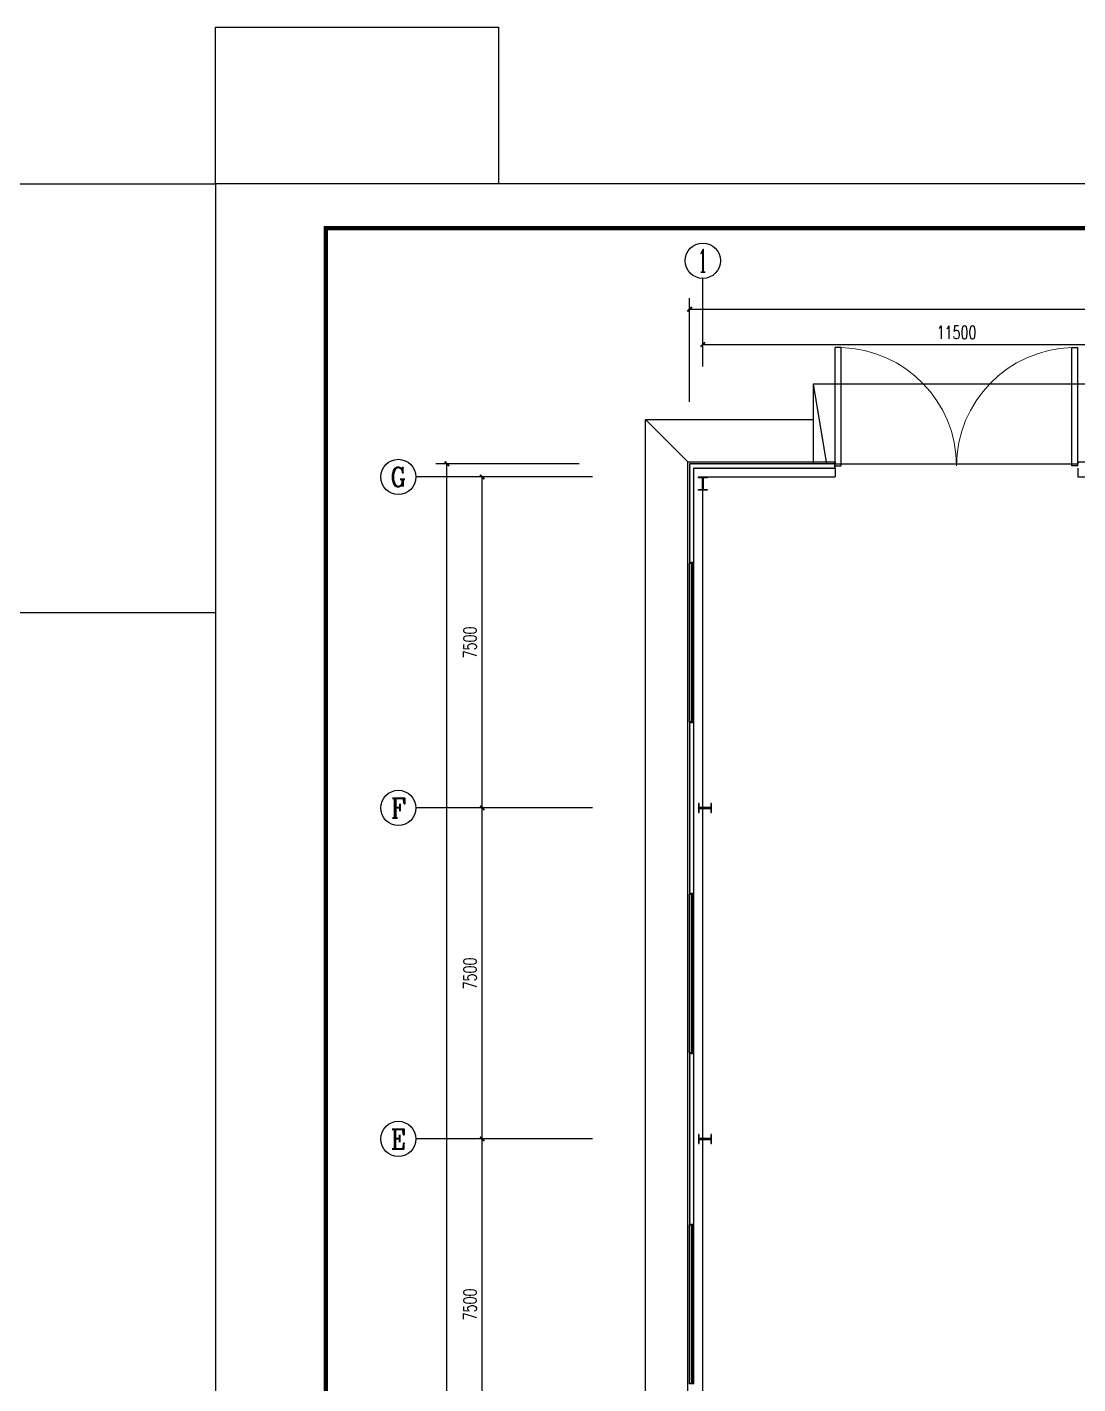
# Model space of a CAD drawing. Extents: x 4532298 to 10139194, y -639876 to -207028.
# Drawn here: x 5126928 to 5150741, y -317948 to -287205 of the extents above; entities that cross this region are included whole.
import ezdxf
from ezdxf.enums import TextEntityAlignment as Align

# ---------------------------------------------------------------- set-up
doc = ezdxf.new("R2010")
doc.units = 0
doc.header["$LTSCALE"] = 1000
doc.header["$MEASUREMENT"] = 0
doc.layers.get('0').update_dxf_attribs({"linetype": 'CONTINUOUS'})
doc.layers.get('Defpoints').update_dxf_attribs({"linetype": 'CONTINUOUS'})
doc.layers.add('_0', color=7, linetype='CONTINUOUS', lineweight=25)
for name, color, linetype in [('AXIS_TEXT', 7, 'CONTINUOUS'), ('PUB_TITLE', 4, 'CONTINUOUS'), ('PUB_WALL', 9, 'CONTINUOUS'), ('WALL', 2, 'CONTINUOUS'), ('WALL-MOVE', 6, 'CONTINUOUS'), ('建筑底图', 251, 'CONTINUOUS')]:
    doc.layers.add(name, color=color, linetype=linetype)
doc.styles.add('_TCH_AXIS', font='COMPLEX', dxfattribs={"bigfont": 'GBCBIG'})
doc.styles.add('_TCH_DIM_T3', font='SIMPLEX', dxfattribs={"width": 0.705882, "bigfont": 'GBCBIG'})
doc.styles.add('COMPLEX', font='COMPLEX')
doc.dimstyles.new('_TCH_ARCH&&100', dxfattribs={"dimtxt": 297.5, "dimasz": 100, "dimexe": 250, "dimexo": 300, "dimgap": 126.25, "dimtad": 1, "dimdec": 0, "dimzin": 0, "dimdsep": 46, "dimtxsty": '_TCH_DIM_T3', "dimblk": 'ARCHTICK', "dimcen": 0.09, "dimclrt": 7, "dimazin": 2, "dimtfac": 1, "dimtdec": 0, "dimtix": 1, "dimtmove": 2, "dimatfit": 3, "dimfxl": 0, "dimtolj": 1, "dimtzin": 0, "dimarcsym": 0})

# ---------------------------------------------------------------- blocks, each defined once
blk = doc.blocks.new('_AXISO')
blk.add_circle((0, 0), 0.5)
at = {"layer": 'AXIS_TEXT', "style": 'COMPLEX', "width": 1.041667}
blk.add_attdef('A', text='', height=0.56, dxfattribs=at).set_placement((-0.25, -0.28), (0.25, -0.28), align=Align.FIT)
blk = doc.blocks.new('_ArchTick')
at = {"color": 0, "linetype": 'ByBlock', "const_width": 0.4}
blk.add_lwpolyline([(-0.5, -0.5), (0.5, 0.5)], dxfattribs=at)
blk = doc.blocks.new('*D1007')
at = {"layer": 'Defpoints', "color": 0, "transparency": 16777216}
for p in [(5136441, -297098), (5139741, -297098), (5139741, -342698)]:
    blk.add_point(p, dxfattribs=at)
at = {"layer": '建筑底图', "color": 0, "lineweight": -2, "transparency": 16777216}
for p, q in [((5139441, -297098), (5136191, -297098)), ((5136441, -342698), (5136441, -297098)), ((5139441, -342698), (5136191, -342698))]:
    blk.add_line(p, q, dxfattribs=at)
at = {"layer": '建筑底图', "color": 0, "lineweight": -2, "transparency": 16777216, "xscale": 100, "yscale": 100, "zscale": 100}
for p, rotation in [((5136441, -297098), 90), ((5136441, -342698), 270)]:
    blk.add_blockref('_ArchTick', p, dxfattribs=dict(at, rotation=rotation))
at = {"layer": '建筑底图', "color": 7, "transparency": 16777216, "insert": (5136166, -319898), "char_height": 297.5, "attachment_point": 5, "rotation": 90, "style": '_TCH_DIM_T3'}
blk.add_mtext('\\A1;45600', dxfattribs=at)
blk = doc.blocks.new('*D1011')
at = {"layer": 'Defpoints', "color": 0, "transparency": 16777216}
for p in [(5137241, -312398), (5139741, -312398), (5139741, -319898)]:
    blk.add_point(p, dxfattribs=at)
at = {"layer": '建筑底图', "color": 0, "lineweight": -2, "transparency": 16777216}
for p, q in [((5139441, -312398), (5136991, -312398)), ((5137241, -319898), (5137241, -312398)), ((5139441, -319898), (5136991, -319898))]:
    blk.add_line(p, q, dxfattribs=at)
at = {"layer": '建筑底图', "color": 0, "lineweight": -2, "transparency": 16777216, "xscale": 100, "yscale": 100, "zscale": 100}
for p, rotation in [((5137241, -312398), 90), ((5137241, -319898), 270)]:
    blk.add_blockref('_ArchTick', p, dxfattribs=dict(at, rotation=rotation))
at = {"layer": '建筑底图', "color": 7, "transparency": 16777216, "insert": (5136966, -316148), "char_height": 297.5, "attachment_point": 5, "rotation": 90, "style": '_TCH_DIM_T3'}
blk.add_mtext('\\A1;7500', dxfattribs=at)
blk = doc.blocks.new('*D1012')
at = {"layer": 'Defpoints', "color": 0, "transparency": 16777216}
for p in [(5137241, -304898), (5139741, -304898), (5139741, -312398)]:
    blk.add_point(p, dxfattribs=at)
at = {"layer": '建筑底图', "color": 0, "lineweight": -2, "transparency": 16777216}
for p, q in [((5139441, -304898), (5136991, -304898)), ((5137241, -312398), (5137241, -304898)), ((5139441, -312398), (5136991, -312398))]:
    blk.add_line(p, q, dxfattribs=at)
at = {"layer": '建筑底图', "color": 0, "lineweight": -2, "transparency": 16777216, "xscale": 100, "yscale": 100, "zscale": 100}
for p, rotation in [((5137241, -304898), 90), ((5137241, -312398), 270)]:
    blk.add_blockref('_ArchTick', p, dxfattribs=dict(at, rotation=rotation))
at = {"layer": '建筑底图', "color": 7, "transparency": 16777216, "insert": (5136966, -308648), "char_height": 297.5, "attachment_point": 5, "rotation": 90, "style": '_TCH_DIM_T3'}
blk.add_mtext('\\A1;7500', dxfattribs=at)
blk = doc.blocks.new('*D1013')
at = {"layer": 'Defpoints', "color": 0, "transparency": 16777216}
for p in [(5137241, -297398), (5139741, -297398), (5139741, -304898)]:
    blk.add_point(p, dxfattribs=at)
at = {"layer": '建筑底图', "color": 0, "lineweight": -2, "transparency": 16777216}
for p, q in [((5139441, -297398), (5136991, -297398)), ((5137241, -304898), (5137241, -297398)), ((5139441, -304898), (5136991, -304898))]:
    blk.add_line(p, q, dxfattribs=at)
at = {"layer": '建筑底图', "color": 0, "lineweight": -2, "transparency": 16777216, "xscale": 100, "yscale": 100, "zscale": 100}
for p, rotation in [((5137241, -297398), 90), ((5137241, -304898), 270)]:
    blk.add_blockref('_ArchTick', p, dxfattribs=dict(at, rotation=rotation))
at = {"layer": '建筑底图', "color": 7, "transparency": 16777216, "insert": (5136966, -301148), "char_height": 297.5, "attachment_point": 5, "rotation": 90, "style": '_TCH_DIM_T3'}
blk.add_mtext('\\A1;7500', dxfattribs=at)
blk = doc.blocks.new('*D1014')
at = {"layer": 'Defpoints', "color": 0, "transparency": 16777216}
for p in [(5189541, -293598), (5141941, -295993), (5189541, -295993)]:
    blk.add_point(p, dxfattribs=at)
at = {"layer": '建筑底图', "color": 0, "lineweight": -2, "transparency": 16777216}
for p, q in [((5141941, -295693), (5141941, -293348)), ((5189541, -295693), (5189541, -293348)), ((5141941, -293598), (5189541, -293598))]:
    blk.add_line(p, q, dxfattribs=at)
at = {"layer": '建筑底图', "color": 0, "lineweight": -2, "transparency": 16777216, "xscale": 100, "yscale": 100, "zscale": 100, "rotation": 180}
blk.add_blockref('_ArchTick', (5141941, -293598), dxfattribs=at)
at = {"layer": '建筑底图', "color": 0, "lineweight": -2, "transparency": 16777216, "xscale": 100, "yscale": 100, "zscale": 100}
blk.add_blockref('_ArchTick', (5189541, -293598), dxfattribs=at)
at = {"layer": '建筑底图', "color": 7, "transparency": 16777216, "insert": (5165741, -293323), "char_height": 297.5, "attachment_point": 5, "style": '_TCH_DIM_T3'}
blk.add_mtext('\\A1;47600', dxfattribs=at)
blk = doc.blocks.new('*D1015')
at = {"layer": 'Defpoints', "color": 0, "transparency": 16777216}
for p in [(5153741, -294398), (5142241, -294898), (5153741, -294898)]:
    blk.add_point(p, dxfattribs=at)
at = {"layer": '建筑底图', "color": 0, "lineweight": -2, "transparency": 16777216}
for p, q in [((5142241, -294598), (5142241, -294148)), ((5153741, -294598), (5153741, -294148)), ((5142241, -294398), (5153741, -294398))]:
    blk.add_line(p, q, dxfattribs=at)
at = {"layer": '建筑底图', "color": 0, "lineweight": -2, "transparency": 16777216, "xscale": 100, "yscale": 100, "zscale": 100, "rotation": 180}
blk.add_blockref('_ArchTick', (5142241, -294398), dxfattribs=at)
at = {"layer": '建筑底图', "color": 0, "lineweight": -2, "transparency": 16777216, "xscale": 100, "yscale": 100, "zscale": 100}
blk.add_blockref('_ArchTick', (5153741, -294398), dxfattribs=at)
at = {"layer": '建筑底图', "color": 7, "transparency": 16777216, "insert": (5147991, -294123), "char_height": 297.5, "attachment_point": 5, "style": '_TCH_DIM_T3'}
blk.add_mtext('\\A1;11500', dxfattribs=at)
blk = doc.blocks.new('$DorLib2D$00000002')
for p, q in [((-0.5, 0), (-0.5, 0.4875)), ((-0.475, 0.4875), (-0.5, 0.4875)), ((-0.475, 0), (-0.475, 0.4875)), ((0.475, 0), (0.475, 0.4875)), ((0.475, 0.4875), (0.5, 0.4875)), ((0.5, 0), (0.5, 0.4875)), ((-0.5, 0), (-0.475, 0)), ((0.5, 0), (0.475, 0))]:
    blk.add_line(p, q)
at = {"lineweight": 13}
for centre, start, end in [((-0.4875, 0), 0, 88.5307), ((0.4875, 0), 91.4693, 180)]:
    blk.add_arc(centre, 0.4875, start, end, dxfattribs=at)
blk = doc.blocks.new('$TCHSYS$WIN2D')
for p, q in [((-0.5, 0.5), (0.5, 0.5)), ((-0.5, 0.5), (-0.5, -0.5)), ((0.5, 0.5), (0.5, -0.5)), ((0.5, 0.1667), (-0.5, 0.1667)), ((0.5, -0.1667), (-0.5, -0.1667)), ((-0.5, -0.5), (0.5, -0.5))]:
    blk.add_line(p, q)

msp = doc.modelspace()

# ---------------------------------------------------------------- hatches: boundary and pattern name
at = {"layer": 'PUB_WALL'}
msp.add_hatch(color=256, dxfattribs=at).paths.add_polyline_path([(5141940.9, -314348.3), (5142040.9, -314348.3), (5142010.9, -314318.3), (5141970.9, -314318.3)])
at = {"layer": '建筑底图'}
for points in [[(5145240.9, -297098.3), (5141940.9, -297098.3), (5141970.9, -297128.3), (5145210.9, -297128.3)], [(5141940.9, -297098.3), (5141940.9, -299348.3), (5141970.9, -299318.3), (5141970.9, -297128.3)], [(5142040.9, -297198.3), (5145240.9, -297198.3), (5145210.9, -297168.3), (5142010.9, -297168.3)], [(5142040.9, -299348.3), (5142040.9, -297198.3), (5142010.9, -297168.3), (5142010.9, -299318.3)], [(5145240.9, -297198.3), (5145240.9, -297098.3), (5145210.9, -297128.3), (5145210.9, -297168.3)], [(5142250.9, -297682.3), (5142340.9, -297682.3), (5142340.9, -297698.3), (5142140.9, -297698.3), (5142140.9, -297682.3), (5142230.9, -297682.3), (5142230.9, -297414.3), (5142140.9, -297414.3), (5142140.9, -297398.3), (5142340.9, -297398.3), (5142340.9, -297414.3), (5142250.9, -297414.3)], [(5141940.9, -299348.3), (5142040.9, -299348.3), (5142010.9, -299318.3), (5141970.9, -299318.3)], [(5142040.9, -302948.3), (5141940.9, -302948.3), (5141970.9, -302978.3), (5142010.9, -302978.3)], [(5141940.9, -302948.3), (5141940.9, -306848.3), (5141970.9, -306818.3), (5141970.9, -302978.3)], [(5142040.9, -306848.3), (5142040.9, -302948.3), (5142010.9, -302978.3), (5142010.9, -306818.3)], [(5142424.9, -304908.3), (5142424.9, -304998.3), (5142440.9, -304998.3), (5142440.9, -304798.3), (5142424.9, -304798.3), (5142424.9, -304888.3), (5142156.9, -304888.3), (5142156.9, -304798.3), (5142140.9, -304798.3), (5142140.9, -304998.3), (5142156.9, -304998.3), (5142156.9, -304908.3)], [(5141940.9, -306848.3), (5142040.9, -306848.3), (5142010.9, -306818.3), (5141970.9, -306818.3)], [(5142040.9, -310448.3), (5141940.9, -310448.3), (5141970.9, -310478.3), (5142010.9, -310478.3)], [(5141940.9, -310448.3), (5141940.9, -314348.3), (5141970.9, -314318.3), (5141970.9, -310478.3)], [(5142040.9, -314348.3), (5142040.9, -310448.3), (5142010.9, -310478.3), (5142010.9, -314318.3)], [(5142424.9, -312408.3), (5142424.9, -312498.3), (5142440.9, -312498.3), (5142440.9, -312298.3), (5142424.9, -312298.3), (5142424.9, -312388.3), (5142156.9, -312388.3), (5142156.9, -312298.3), (5142140.9, -312298.3), (5142140.9, -312498.3), (5142156.9, -312498.3), (5142156.9, -312408.3)]]:
    msp.add_hatch(color=256, dxfattribs=at).paths.add_polyline_path(points)

# ---------------------------------------------------------------- linework, layer by layer
at = {"layer": '_0', "color": 0}
msp.add_lwpolyline([(5131200.3, -287205.4), (5137612.7, -287205.4), (5137612.7, -290758.8), (5131200.3, -290758.8)], close=True, dxfattribs=at)
at = {"layer": 'PUB_TITLE', "color": 4}
msp.add_lwpolyline([(5131200.3, -350158.8), (5215300.3, -350158.8), (5215300.3, -290758.8), (5131200.3, -290758.8)], close=True, dxfattribs=at)
at = {"layer": 'PUB_TITLE', "color": 4, "const_width": 100}
msp.add_lwpolyline([(5133700.3, -349158.8), (5214300.3, -349158.8), (5214300.3, -291758.8), (5133700.3, -291758.8)], close=True, dxfattribs=at)
at = {"layer": 'WALL', "color": 1, "ltscale": 10}
msp.add_lwpolyline([(5118468.6, -290758.8), (5131200.3, -290758.8), (5131200.3, -300473.9), (5118468.6, -300473.9)], close=True, dxfattribs=at)
at = {"layer": 'WALL-MOVE'}
msp.add_line((5141940.9, -314348.3), (5142040.9, -314348.3), dxfattribs=at)
at = {"layer": '建筑底图'}
for p, q in [((5142240.9, -294898.3), (5142240.9, -292898.3)), ((5144740.9, -295298.3), (5144740.9, -297098.3)), ((5144740.9, -295298.3), (5145040.9, -297098.3)), ((5151240.9, -295298.3), (5144740.9, -295298.3)), ((5141900.9, -297058.3), (5140940.9, -296098.3)), ((5145240.9, -297098.3), (5141940.9, -297098.3)), ((5141940.9, -297098.3), (5141940.9, -299348.3)), ((5142040.9, -297198.3), (5145240.9, -297198.3)), ((5142040.9, -299348.3), (5142040.9, -297198.3)), ((5145240.9, -297058.3), (5145240.9, -297098.3)), ((5145240.9, -297198.3), (5145240.9, -297098.3)), ((5145240.9, -297098.3), (5150740.9, -297098.3)), ((5145240.9, -297198.3), (5145240.9, -297398.3)), ((5150740.9, -297058.3), (5150740.9, -297098.3)), ((5150740.9, -297198.3), (5150740.9, -297398.3)), ((5139740.9, -297398.3), (5135740.9, -297398.3)), ((5141940.9, -299348.3), (5142040.9, -299348.3)), ((5142040.9, -302948.3), (5141940.9, -302948.3)), ((5141940.9, -302948.3), (5141940.9, -306848.3)), ((5142040.9, -306848.3), (5142040.9, -302948.3)), ((5139740.9, -304898.3), (5135740.9, -304898.3)), ((5141940.9, -306848.3), (5142040.9, -306848.3)), ((5142040.9, -310448.3), (5141940.9, -310448.3)), ((5141940.9, -310448.3), (5141940.9, -314348.3)), ((5142040.9, -314348.3), (5142040.9, -310448.3)), ((5139740.9, -312398.3), (5135740.9, -312398.3))]:
    msp.add_line(p, q, dxfattribs=at)
for points in [[(5144740.9, -343698.3), (5140940.9, -343698.3), (5140940.9, -296098.3), (5144740.9, -296098.3)], [(5145240.9, -342738.3), (5141900.9, -342738.3), (5141900.9, -297058.3), (5145240.9, -297058.3)], [(5150740.9, -297058.3), (5162240.9, -297058.3)], [(5145240.9, -342398.3), (5142240.9, -342398.3), (5142240.9, -297398.3), (5145240.9, -297398.3)], [(5150740.9, -297398.3), (5162240.9, -297398.3)]]:
    msp.add_lwpolyline(points, dxfattribs=at)
for points in [[(5142140.9, -297398.3), (5142340.9, -297398.3), (5142340.9, -297414.3), (5142250.9, -297414.3), (5142250.9, -297682.3), (5142340.9, -297682.3), (5142340.9, -297698.3), (5142140.9, -297698.3), (5142140.9, -297682.3), (5142230.9, -297682.3), (5142230.9, -297414.3), (5142140.9, -297414.3)], [(5142140.9, -304798.3), (5142140.9, -304998.3), (5142156.9, -304998.3), (5142156.9, -304908.3), (5142424.9, -304908.3), (5142424.9, -304998.3), (5142440.9, -304998.3), (5142440.9, -304798.3), (5142424.9, -304798.3), (5142424.9, -304888.3), (5142156.9, -304888.3), (5142156.9, -304798.3)], [(5142140.9, -312298.3), (5142140.9, -312498.3), (5142156.9, -312498.3), (5142156.9, -312408.3), (5142424.9, -312408.3), (5142424.9, -312498.3), (5142440.9, -312498.3), (5142440.9, -312298.3), (5142424.9, -312298.3), (5142424.9, -312388.3), (5142156.9, -312388.3), (5142156.9, -312298.3)]]:
    msp.add_lwpolyline(points, close=True, dxfattribs=at)

# ---------------------------------------------------------------- block references
ref = msp.add_blockref('_AXISO', (5142240.9, -292498.3), dxfattribs=dict(at, xscale=800, yscale=800, zscale=800))
ref.add_attrib('A', '1', dxfattribs={"layer": 'AXIS_TEXT', "color": 0, "height": 514.7, "style": '_TCH_AXIS'}).set_placement((5142130.6, -292755.7), (5142351.2, -292755.7), align=Align.FIT)
at = {"layer": '建筑底图', "xscale": -5500, "yscale": 5500, "zscale": -5500}
msp.add_blockref('$DorLib2D$00000002', (5147990.9, -297148.3), dxfattribs=at)
at = {"layer": '建筑底图'}
ref = msp.add_blockref('_AXISO', (5135340.9, -297398.3), dxfattribs=dict(at, xscale=800, yscale=800, zscale=800))
ref.add_attrib('A', 'G', dxfattribs={"layer": 'AXIS_TEXT', "color": 0, "height": 425.2, "style": '_TCH_AXIS'}).set_placement((5135158.7, -297610.9), (5135523.1, -297610.9), align=Align.FIT)
at = {"layer": '建筑底图', "xscale": 3600, "yscale": -100, "zscale": 3600, "rotation": 90}
for p in [(5141990.9, -301148.3), (5141990.9, -308648.3), (5141990.9, -316148.3)]:
    msp.add_blockref('$TCHSYS$WIN2D', p, dxfattribs=at)
at = {"layer": '建筑底图'}
ref = msp.add_blockref('_AXISO', (5135340.9, -304898.3), dxfattribs=dict(at, xscale=800, yscale=800, zscale=800))
ref.add_attrib('A', 'F', dxfattribs={"layer": 'AXIS_TEXT', "color": 0, "height": 445.4, "style": '_TCH_AXIS'}).set_placement((5135171.2, -305121), (5135510.6, -305121), align=Align.FIT)
ref = msp.add_blockref('_AXISO', (5135340.9, -312398.3), dxfattribs=dict(at, xscale=800, yscale=800, zscale=800))
ref.add_attrib('A', 'E', dxfattribs={"layer": 'AXIS_TEXT', "color": 0, "height": 445.4, "style": '_TCH_AXIS'}).set_placement((5135171.2, -312621), (5135510.6, -312621), align=Align.FIT)

# ---------------------------------------------------------------- dimensions: what is measured, and where the dimension line sits
for p1, p2, distance, picture, middle in [((5141940.9, -295993.3), (5189540.9, -295993.3), 2395, '*D1014', (5165740.9, -293323.3)), ((5142240.9, -294898.3), (5153740.9, -294898.3), 500, '*D1015', (5147990.9, -294123.3)), ((5139740.9, -342698.3), (5139740.9, -297098.3), 3300, '*D1007', (5136165.9, -319898.3)), ((5139740.9, -304898.3), (5139740.9, -297398.3), 2500, '*D1013', (5136965.9, -301148.3)), ((5139740.9, -312398.3), (5139740.9, -304898.3), 2500, '*D1012', (5136965.9, -308648.3)), ((5139740.9, -319898.3), (5139740.9, -312398.3), 2500, '*D1011', (5136965.9, -316148.3))]:
    dim = msp.add_aligned_dim(p1=p1, p2=p2, distance=distance, dimstyle='_TCH_ARCH&&100', dxfattribs=at)
    dim.commit()
    dim.dimension.update_dxf_attribs({"geometry": picture, "text_midpoint": middle})

doc.saveas('drawing.dxf')
